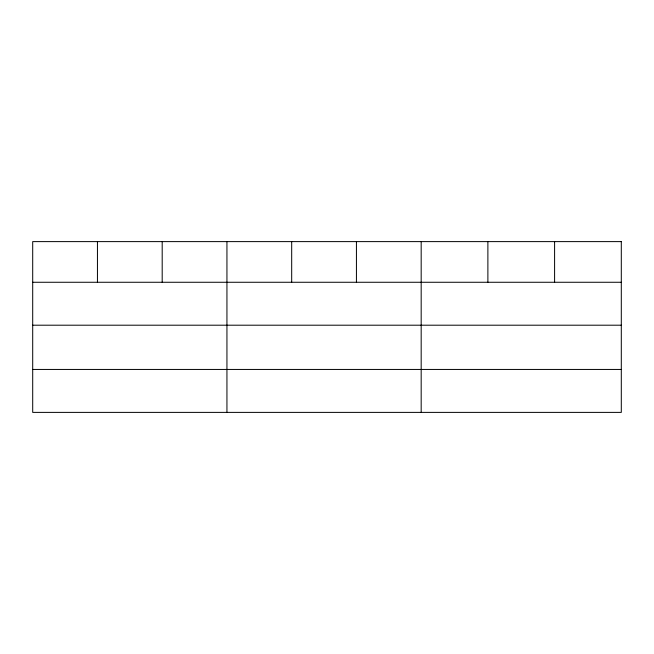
<?xml version="1.0" encoding="UTF-8"?>
<svg xmlns="http://www.w3.org/2000/svg" width="654" height="654" viewBox="0 0 654 654"><rect width="100%" height="100%" fill="white"/><g stroke="black" fill="none" stroke-linecap="round" stroke-linejoin="round"><path stroke-width="0.98" d="M32.7 282.266L621.3 282.266M32.7 325.202L621.3 325.202M32.7 369.445L621.3 369.445M554.592 241.612L554.592 282.266M487.884 241.612L487.884 282.266M421.176 241.612L421.176 412.388M356.43 241.612L356.43 282.266M291.684 241.612L291.684 282.266M226.938 241.612L226.938 412.388M162.192 241.612L162.192 282.266M97.446 241.612L97.446 282.266M621.3 241.612L32.7 241.612L32.7 412.388L621.3 412.388L621.3 241.612"/></g></svg>
